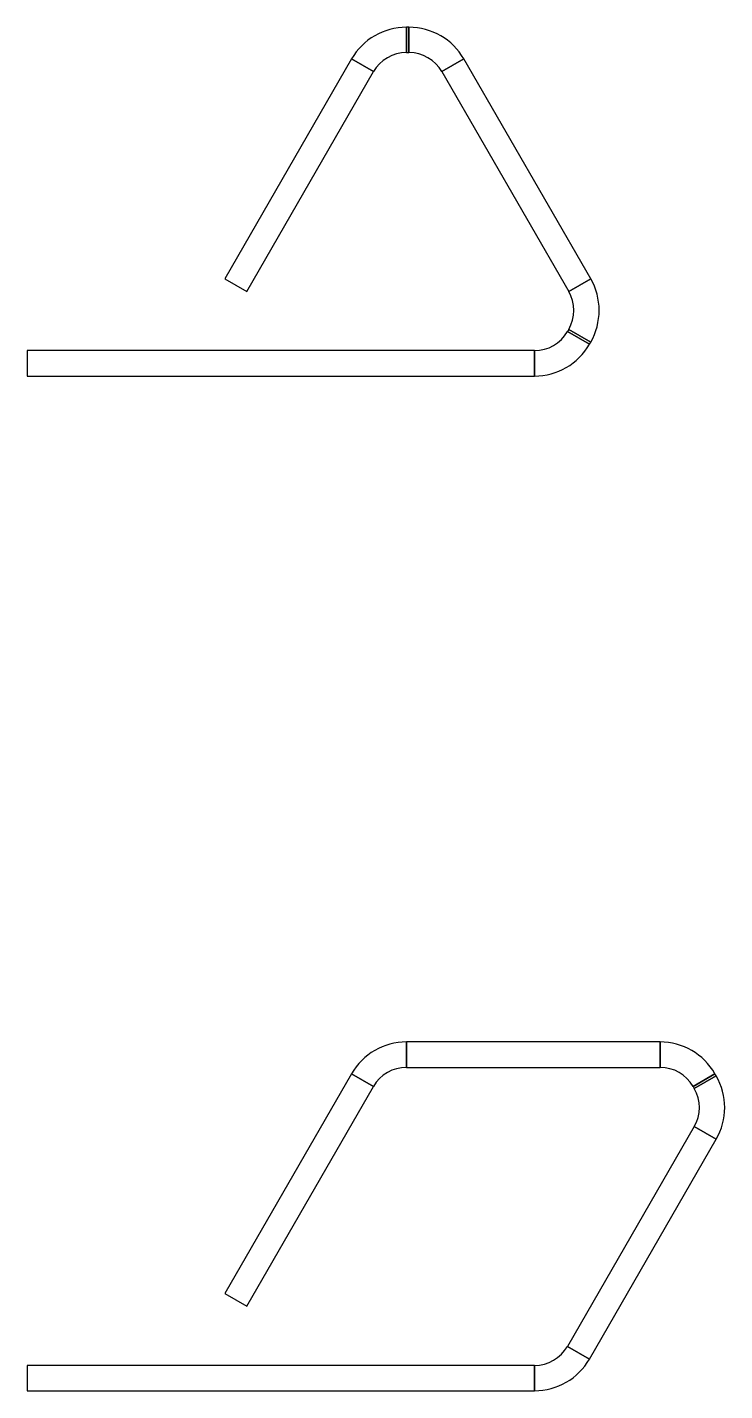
# Model space of a CAD drawing. Header units: metres. Extents: x 0 to 275, y 0 to 537.
import ezdxf

# ---------------------------------------------------------------- set-up
doc = ezdxf.new("R2010")
doc.units = ezdxf.units.M

msp = doc.modelspace()

# ---------------------------------------------------------------- linework, layer by layer
at = {"layer": 'PARAMETRIX'}
for p, q in [((150.5, 537.4686), (149.5, 537.4686)), ((149.5, 537.4686), (149.5, 527.4686)), ((149.5, 527.4686), (149.5, 537.4686)), ((150.5, 537.4686), (150.5, 527.4686)), ((150.5, 527.4686), (150.5, 537.4686)), ((149.5, 527.4686), (150.5, 527.4686)), ((127.8494, 524.9686), (77.8494, 438.366)), ((127.8494, 524.9686), (136.5096, 519.9686)), ((136.5096, 519.9686), (127.8494, 524.9686)), ((172.1506, 524.9686), (163.4904, 519.9686)), ((163.4904, 519.9686), (172.1506, 524.9686)), ((222.1506, 438.366), (172.1506, 524.9686)), ((86.5096, 433.366), (136.5096, 519.9686)), ((163.4904, 519.9686), (213.4904, 433.366)), ((77.8494, 438.366), (86.5096, 433.366)), ((222.1506, 438.366), (213.4904, 433.366)), ((213.4904, 433.366), (222.1506, 438.366)), ((213.4904, 418.366), (212.9904, 417.5)), ((221.6506, 412.5), (212.9904, 417.5)), ((212.9904, 417.5), (221.6506, 412.5)), ((222.1506, 413.366), (213.4904, 418.366)), ((213.4904, 418.366), (222.1506, 413.366)), ((200, 410), (0, 410)), ((0, 410), (0, 400)), ((200, 400), (200, 410)), ((200, 410), (200, 400)), ((221.6506, 412.5), (222.1506, 413.366)), ((0, 400), (200, 400)), ((249.5, 137.4686), (149.5, 137.4686)), ((149.5, 137.4686), (149.5, 127.4686)), ((149.5, 127.4686), (149.5, 137.4686)), ((249.5, 137.4686), (249.5, 127.4686)), ((249.5, 127.4686), (249.5, 137.4686)), ((127.8494, 124.9686), (77.8494, 38.366)), ((127.8494, 124.9686), (136.5096, 119.9686)), ((136.5096, 119.9686), (127.8494, 124.9686)), ((149.5, 127.4686), (249.5, 127.4686)), ((271.1506, 124.9686), (262.4904, 119.9686)), ((262.4904, 119.9686), (271.1506, 124.9686)), ((271.6506, 124.1025), (262.9904, 119.1025)), ((262.9904, 119.1025), (271.6506, 124.1025)), ((271.6506, 124.1025), (271.1506, 124.9686)), ((86.5096, 33.366), (136.5096, 119.9686)), ((262.4904, 119.9686), (262.9904, 119.1025)), ((262.9904, 104.1025), (212.9904, 17.5)), ((271.6506, 99.1025), (262.9904, 104.1025)), ((262.9904, 104.1025), (271.6506, 99.1025)), ((221.6506, 12.5), (271.6506, 99.1025)), ((77.8494, 38.366), (86.5096, 33.366)), ((221.6506, 12.5), (212.9904, 17.5)), ((212.9904, 17.5), (221.6506, 12.5)), ((200, 10), (0, 10)), ((0, 10), (0, 0)), ((200, 0), (200, 10)), ((200, 10), (200, 0)), ((0, 0), (200, 0))]:
    msp.add_line(p, q, dxfattribs=at)
for centre, radius, start, end in [((149.5, 512.4686), 25, 90, 150), ((150.5, 512.4686), 25, 30, 90), ((149.5, 512.4686), 15, 90, 150), ((150.5, 512.4686), 15, 30, 90), ((200.5, 425.866), 25, 330, 30), ((200.5, 425.866), 15, 330, 30), ((200, 425), 15, 270, 330), ((200, 425), 25, 270, 330), ((149.5, 112.4686), 25, 90, 150), ((249.5, 112.4686), 25, 30, 90), ((149.5, 112.4686), 15, 90, 150), ((249.5, 112.4686), 15, 30, 90), ((250, 111.6025), 25, 330, 30), ((250, 111.6025), 15, 330, 30), ((200, 25), 15, 270, 330), ((200, 25), 25, 270, 330)]:
    msp.add_arc(centre, radius, start, end, dxfattribs=at)

doc.saveas('drawing.dxf')
